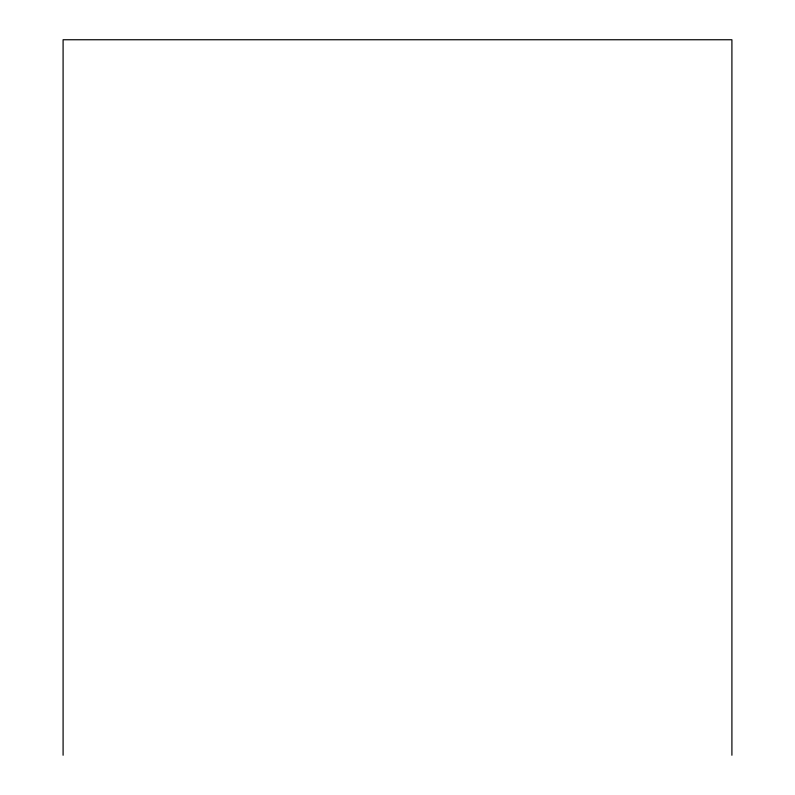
<?xml version="1.0" encoding="UTF-8"?>
<svg xmlns="http://www.w3.org/2000/svg" width="795" height="795" viewBox="0 0 795 795"><rect width="100%" height="100%" fill="white"/><g stroke="black" fill="none" stroke-linecap="round" stroke-linejoin="round"><path stroke-width="1.19" d="M731.907 755.25L731.907 39.75L63.093 39.75L63.093 755.25"/></g></svg>
